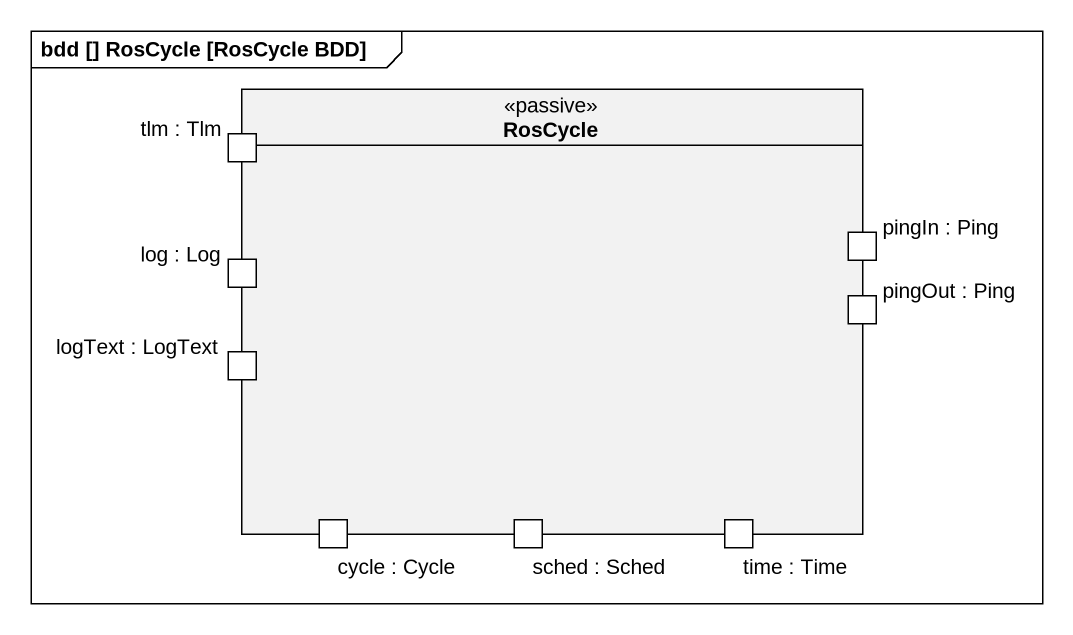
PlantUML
@startuml
mainframe bdd [] RosCycle [RosCycle BDD]
rectangle RosCycle <<passive>> {
  port "tlm : Tlm" as tlm_Tlm
  port "log : Log" as log_Log
  port "pingIn : Ping" as pingIn_Ping
  port "logText : LogText" as logText_LogText
  port "pingOut : Ping" as pingOut_Ping
  port "cycle : Cycle" as cycle_Cycle
  port "sched : Sched" as sched_Sched
  port "time : Time" as time_Time
}
@enduml
